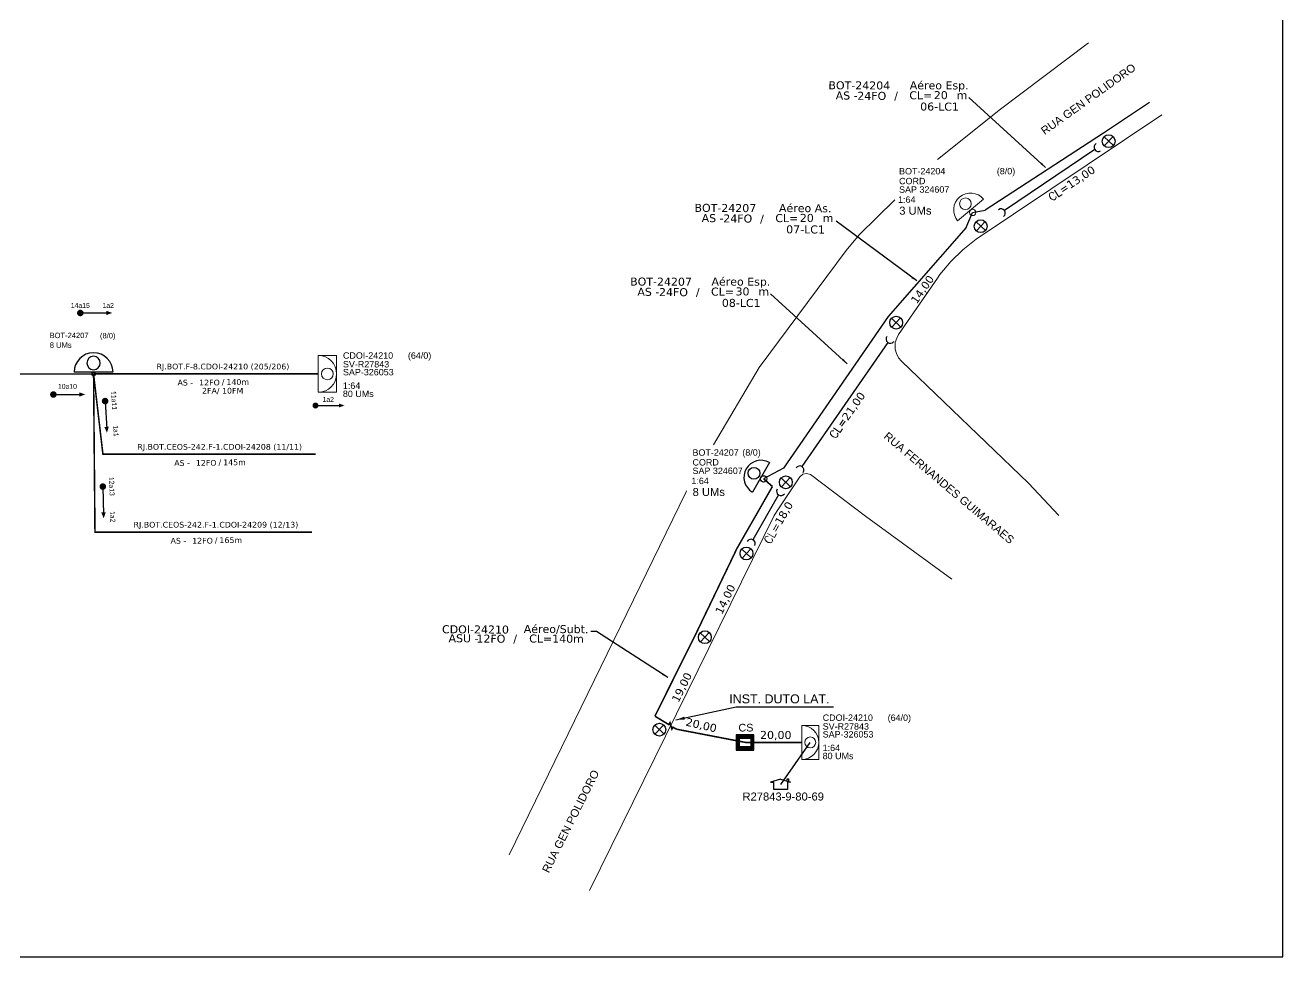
# Model space of a CAD drawing. Extents: x -4 to 837, y 1 to 595.
# Drawn here: x 413.6 to 837.2, y 1.3 to 314.9 of the extents above; entities that cross this region are included whole.
import ezdxf
from ezdxf.enums import TextEntityAlignment as Align

# ---------------------------------------------------------------- set-up
doc = ezdxf.new("R2010")
doc.units = 0
for name, color, linetype in [('10.1-Caixas Subterrâneas', 5, 'Continuous'), ('CAP a instalar', 1, 'Continuous'), ('label_cabos', 7, 'Continuous'), ('Legenda', 1, 'Continuous'), ('SETA', 7, 'Continuous'), ('Subida Lateral', 5, 'Continuous'), ('surveys', 7, 'Continuous'), ('surveys legendas', 7, 'Continuous')]:
    doc.layers.add(name, color=color, linetype=linetype)
for name, color, linetype, lineweight in [("20.0-LEGENDA DOS CDO'S", 1, 'Continuous', 0), ('20.1-CDO_INTERIOR', 1, 'Continuous', 0), ('20.2-CDO_POSTE', 1, 'Continuous', 5), ('20.6-CORDOALHA_SUPORTE', 7, 'Continuous', 25), ('40.1-ETIQUETAS', 1, 'Continuous', 20), ('CORDOALHA_SUPORTE', 7, 'Continuous', 25), ('Quadra', 251, 'Continuous', 0), ('Segmento Logradouro Texto', 251, 'Continuous', 0)]:
    doc.layers.add(name, color=color, linetype=linetype, lineweight=lineweight)
doc.layers.add('DROP DE CLIENTE', color=140, linetype='Continuous', plot=False)
doc.layers.add('EXTRA', color=50, linetype='Continuous', plot=False)
doc.styles.add('ARIAL', font='arial.ttf')
doc.styles.add('DIGICADE', font='arial.ttf')
doc.styles.add('ROMANS', font='ROMANS.SHX', dxfattribs={"height": 2.5})
doc.styles.add('siredit', font='verdana.ttf')
doc.linetypes.add('FENCELINE1', pattern='A,0.25,-0.1,[133,ltypeshp.shx,S=0.1,R=0,X=-0.1,Y=0],-0.1,1', length=1.45)
doc.dimstyles.new('CC', dxfattribs={"dimtxt": 1, "dimasz": 2, "dimexe": 0.18, "dimexo": 0.0625, "dimgap": 0.09, "dimtad": 0, "dimdec": 0, "dimrnd": 1, "dimzin": 0, "dimdsep": 46, "dimtxsty": 'siredit', "dimblk": 'NONE', "dimcen": 0, "dimse1": 1, "dimse2": 1, "dimsd1": 1, "dimsd2": 1, "dimclrt": 7, "dimadec": 0, "dimazin": 0, "dimtfac": 1, "dimtdec": 0, "dimtofl": 0, "dimtmove": 0, "dimatfit": 3, "dimfxl": 0, "dimtolj": 1, "dimtzin": 0, "dimarcsym": 0})
doc.dimstyles.new('CL', dxfattribs={"dimtxt": 1, "dimasz": 2, "dimexe": 0.18, "dimexo": 0.0625, "dimgap": 0.09, "dimtad": 0, "dimdec": 0, "dimrnd": 1, "dimzin": 0, "dimdsep": 46, "dimtxsty": 'siredit', "dimblk": 'NONE', "dimcen": 0, "dimse1": 1, "dimse2": 1, "dimsd1": 1, "dimsd2": 1, "dimclrt": 7, "dimadec": 0, "dimazin": 0, "dimtfac": 1, "dimtdec": 0, "dimtofl": 0, "dimtmove": 0, "dimatfit": 3, "dimfxl": 0, "dimtolj": 1, "dimtzin": 0, "dimarcsym": 0})

# ---------------------------------------------------------------- blocks, each defined once
blk = doc.blocks.new('SURVEY_SURVEY')
for p, q in [((0, 0.0000127), (-0.0000126, 0.000009)), ((-0.0000126, 0.000009), (-0.0000086, 0.000009)), ((-0.0000086, 0), (-0.0000086, 0.000009)), ((0.0000086, 0), (-0.0000086, 0)), ((0, 0.0000127), (0.0000126, 0.000009)), ((0.0000084, 0.0000132), (0.0000098, 0.0000132)), ((0.0000084, 0.0000103), (0.0000084, 0.0000132)), ((0.0000126, 0.000009), (0.0000086, 0.000009)), ((0.0000086, 0.000009), (0.0000086, 0)), ((0.0000098, 0.0000132), (0.0000098, 0.0000099))]:
    blk.add_line(p, q)
blk = doc.blocks.new('*U29')
at = {"color": 0}
blk.add_line((2.14, -0.58), (-2.1, -0.68), dxfattribs=at)
for centre, radius in [((0, 0.38), 0.733), ((0.03, -1.03), 0.393)]:
    blk.add_circle(centre, radius, dxfattribs=at)
blk.add_arc((0.02, -0.63), 2.12, 1.3782, 181.3782, dxfattribs=at)
blk = doc.blocks.new('Inst CDOE-8 CAIXA DIST OPT CDOE 48F_8D C_SPL OPTAP')
at = {"layer": "20.0-LEGENDA DOS CDO'S", "color": 0}
for tag, p, style, flags in [('ID_ATIVIDADE', (0.12, 6.47), 'ARIAL', 3), ('FATOR', (7.92, 6.47), 'ARIAL', 1), ('QTDE', (0.23, -0.97), 'DIGICADE', 3)]:
    blk.add_attdef(tag, p, '', height=0.8, rotation=0.118, dxfattribs=dict(at, style=style, flags=flags))
at = {"layer": "20.0-LEGENDA DOS CDO'S", "color": 0, "style": 'ARIAL'}
for tag, p, height in [('CORDOALHA', (0.12, 4.02), 0.8), ('FID', (0.12, 5.25), 0.8), ('SAP', (0.12, 2.96), 0.8), ('1:XX', (-0.01, 1.7), 0.8), ('UMS', (0.14, 0.22), 1)]:
    blk.add_attdef(tag, p, '', height=height, rotation=0.118, dxfattribs=at)
blk.add_attdef('FIBRAS_UTILIZADAS', text='', height=0.8, rotation=0.118, dxfattribs=at).set_placement((13.48, 5.26), align=Align.CENTER)
blk = doc.blocks.new('*X9')
at = {"color": 0, "linetype": 'Continuous'}
for p, q in [((-1.25, 0.34099), (-0.49099, 1.1)), ((-1.25, 0.517767), (-0.667767, 1.1)), ((-1.25, 0.694544), (-0.844544, 1.1)), ((-1.25, 0.87132), (-1.02132, 1.1)), ((-1.25, 1.048097), (-1.198097, 1.1)), ((-1.25, 0.164214), (-0.8035, 0.610714)), ((-1.25, -0.012563), (-0.8035, 0.433937)), ((-1.25, -0.18934), (-0.8035, 0.25716)), ((-1.25, -0.366117), (-0.8035, 0.080383)), ((-0.789214, 0.625), (-0.314214, 1.1)), ((-0.612437, 0.625), (-0.137437, 1.1)), ((-0.43566, 0.625), (0.03934, 1.1)), ((-0.258883, 0.625), (0.216117, 1.1)), ((-0.082107, 0.625), (0.392893, 1.1)), ((0.09467, 0.625), (0.56967, 1.1)), ((0.271447, 0.625), (0.746447, 1.1)), ((0.448223, 0.625), (0.923223, 1.1)), ((0.625, 0.625), (1.1, 1.1)), ((0.801777, 0.625), (1.25, 1.073223)), ((0.8035, 0.449947), (1.25, 0.896447)), ((0.8035, 0.27317), (1.25, 0.71967)), ((0.8035, 0.096393), (1.25, 0.542893)), ((0.8035, -0.080383), (1.25, 0.366117)), ((0.8035, -0.25716), (1.25, 0.18934)), ((0.8035, -0.433937), (1.25, 0.012563)), ((-1.25, -0.542893), (-0.8035, -0.096393)), ((-1.25, -0.71967), (-0.8035, -0.27317)), ((-1.25, -0.896447), (-0.8035, -0.449947)), ((-1.25, -1.073223), (-0.801777, -0.625)), ((-1.1, -1.1), (-0.625, -0.625)), ((-0.923223, -1.1), (-0.448223, -0.625)), ((-0.746447, -1.1), (-0.271447, -0.625)), ((-0.56967, -1.1), (-0.09467, -0.625)), ((-0.392893, -1.1), (0.082107, -0.625)), ((-0.216117, -1.1), (0.258883, -0.625)), ((-0.03934, -1.1), (0.43566, -0.625)), ((0.137437, -1.1), (0.612437, -0.625)), ((0.314214, -1.1), (0.789214, -0.625)), ((0.49099, -1.1), (1.25, -0.34099)), ((0.667767, -1.1), (1.25, -0.517767)), ((0.8035, -0.610714), (1.25, -0.164214)), ((0.844544, -1.1), (1.25, -0.694544)), ((1.02132, -1.1), (1.25, -0.87132)), ((1.198097, -1.1), (1.25, -1.048097))]:
    blk.add_line(p, q, dxfattribs=at)
blk = doc.blocks.new('MANHOLE_MQ')
at = {"color": 0, "linetype": 'Continuous'}
for p, q in [((0.00000623, 0.00000569), (-0.00000627, 0.00000569)), ((-0.00000627, 0.00000569), (-0.00000627, -0.00000531)), ((-0.00000404, 0.00000331), (0.00000399, 0.00000331)), ((-0.00000404, -0.00000294), (-0.00000404, 0.00000331)), ((0.00000399, 0.00000331), (0.00000399, -0.00000294)), ((0.00000623, -0.00000531), (0.00000623, 0.00000569)), ((-0.00000627, -0.00000531), (0.00000623, -0.00000531)), ((0.00000399, -0.00000294), (-0.00000404, -0.00000294)), ((0.00000399, -0.00000294), (0.00000399, -0.00000294))]:
    blk.add_line(p, q, dxfattribs=at)
at = {"color": 0, "linetype": 'Continuous', "xscale": 5e-06, "yscale": 5e-06, "zscale": 1e-05}
blk.add_blockref('*X9', (-0.00000002, 0.00000019), dxfattribs=at)
blk = doc.blocks.new('LEGENDA DOS CABOS')
at = {"layer": 'EXTRA', "color": 0, "style": 'siredit'}
for tag, p in [('ID', (4.6, 0.97)), ('XX', (9.03, 0.97))]:
    blk.add_attdef(tag, text='', height=0.48, rotation=359.69, dxfattribs=at).set_placement(p, align=Align.MIDDLE_CENTER)
at = {"layer": 'Legenda', "color": 0, "style": 'siredit'}
for tag, p in [('TIPO_CABO', (1.31, 0)), ('CABO', (4.69, -0.05)), ('/', (6.81, -0.05)), ('METROS', (10.03, -0.05))]:
    blk.add_attdef(tag, text='', height=0.8, rotation=359.69, dxfattribs=at).set_placement(p, align=Align.MIDDLE_CENTER)
blk = doc.blocks.new('_None')
blk = doc.blocks.new('Inst CB ESP CFOA-SM-AS-80-TS-24')
at = {"layer": 'label_cabos', "color": 0, "style": 'siredit'}
for tag, flags, p in [('ID_ATIVIDADE', 3, (1.31, 2.67)), ('FATOR', 1, (11.56, 2.55))]:
    blk.add_attdef(tag, text='', height=1, rotation=359.69, dxfattribs=dict(at, flags=flags)).set_placement(p, align=Align.MIDDLE_CENTER)
for tag, p in [('DESTINO_CABO', (3.13, 1.26)), ('TIPO_CABO', (13.11, 1.24)), ('TIPO_CABO', (1.76, 0)), ('CABO', (4.69, -0.05)), ('/', (7.71, -0.05)), ('LANCE', (10.81, 0)), ('UND', (15.96, 0)), ('FID', (13.15, -1.41))]:
    blk.add_attdef(tag, text='', height=1, rotation=359.69, dxfattribs=at).set_placement(p, align=Align.MIDDLE_CENTER)
blk.add_attdef('QTDE', (12.43, -0.47), '', height=1, rotation=359.69, dxfattribs=at)
blk = doc.blocks.new('Inst CB AS CFOA-SM-AS-80-TS-24')
at = {"layer": 'label_cabos', "color": 0, "style": 'siredit'}
for tag, flags, p in [('ID_ATIVIDADE', 3, (1.31, 2.67)), ('FATOR', 1, (11.56, 2.55))]:
    blk.add_attdef(tag, text='', height=1, rotation=359.69, dxfattribs=dict(at, flags=flags)).set_placement(p, align=Align.MIDDLE_CENTER)
for tag, p in [('DESTINO_CABO', (3.13, 1.26)), ('TIPO_CABO', (13.11, 1.24)), ('TIPO_CABO', (1.76, 0)), ('CABO', (4.69, -0.05)), ('/', (7.71, -0.05)), ('LANCE', (10.81, 0)), ('UND', (15.96, 0)), ('FID', (13.15, -1.41))]:
    blk.add_attdef(tag, text='', height=1, rotation=359.69, dxfattribs=at).set_placement(p, align=Align.MIDDLE_CENTER)
blk.add_attdef('QTDE', (12.43, -0.47), '', height=1, rotation=359.69, dxfattribs=at)
blk = doc.blocks.new('Inst CORD ALUMINIO 4.8 MM 3F')
at = {"layer": '20.6-CORDOALHA_SUPORTE', "color": 0, "lineweight": 0, "style": 'ROMANS'}
blk.add_attdef('LANCE', text='', height=1, dxfattribs=at).set_placement((-0.54, -2.21), align=Align.RIGHT)
at = {"layer": '20.6-CORDOALHA_SUPORTE', "color": 0, "style": 'siredit'}
blk.add_attdef('QTDE', (-0.54, -2.21), '', height=1, rotation=359.69, dxfattribs=at)
at = {"layer": '20.6-CORDOALHA_SUPORTE', "color": 0, "lineweight": 0, "style": 'ROMANS'}
for tag, p, flags in [('FATOR', (-5.2, -4.44), 3), ('ID_ATIVIDADE', (-5.2, -6.67), 3), ('FID', (-5.2, -8.9), 1)]:
    blk.add_attdef(tag, p, '', height=1, dxfattribs=dict(at, flags=flags))
blk = doc.blocks.new('ETIQUETA_RS5F')
at = {"layer": '40.1-ETIQUETAS', "color": 0, "style": 'siredit'}
blk.add_text('/', height=1.5, dxfattribs=at).set_placement((1.58, -1.95), align=Align.MIDDLE_RIGHT)
for tag, p in [('ETIQUETA_R_PRIMARIA', (1.21, 4.1)), ('ETIQUETA_R_SECUNDARIA', (1.21, 2.1)), ('F_ATIVAS/F_MORTAS', (1.14, -4.24))]:
    blk.add_attdef(tag, text='', height=1.5, dxfattribs=at).set_placement(p, align=Align.MIDDLE_CENTER)
for tag, p in [('TIPO_CABO', (-6.58, -2.12)), ('CAP_CABO', (0.4, -2.09))]:
    blk.add_attdef(tag, text='', height=1.5, dxfattribs=at).set_placement(p, align=Align.MIDDLE_RIGHT)
blk.add_attdef('METROS', text='', height=1.5, dxfattribs=at).set_placement((2.14, -1.95), align=Align.MIDDLE_LEFT)
for tag, p in [('FUSÃO_1', (0.85, -8.39)), ('FUSÃO_2', (0.85, -10.6)), ('FUSÃO_3', (0.85, -12.93)), ('FUSÃO_4', (0.85, -15.14)), ('FUSÃO_5', (0.85, -17.16))]:
    blk.add_attdef(tag, text='', height=1.5, dxfattribs=at).set_placement(p, align=Align.CENTER)
blk = doc.blocks.new('CDOE-TEXTO PADRÃO')
at = {"layer": "20.0-LEGENDA DOS CDO'S", "color": 0, "style": 'ARIAL'}
for tag, p in [('CDO_N', (0.49, 7.39)), ('CORDOALHA', (0.5, 4.33)), ('SAP', (0.51, 1.67)), ('SPLITER_1', (0.59, -0.91)), ('SPLITER_2', (0.6, -3.55)), ('(XX-XX_F)S', (0.54, -8.29)), ('(XX-XX_L)S', (0.55, -10.83)), ('UMS', (0.55, -13.15))]:
    blk.add_attdef(tag, p, '', height=1.7, rotation=0.118, dxfattribs=at)
blk.add_attdef('FIBRAS_UTILIZADAS', text='', height=1.7, rotation=0.118, dxfattribs=at).set_placement((19.77, 7.43), align=Align.CENTER)

msp = doc.modelspace()

# ---------------------------------------------------------------- linework, layer by layer
for p, q in [((837.17, 1.26), (837.17, 595.26)), ((-3.83, 1.26), (837.17, 1.26))]:
    msp.add_line(p, q)
at = {"color": 1}
for p, q in [((776.95, 277.3), (780.1, 274.36)), ((780, 277.41), (777.05, 274.26)), ((733.85, 248.69), (737, 245.74)), ((736.9, 248.79), (733.95, 245.64)), ((705.39, 216.22), (708.54, 213.28)), ((708.44, 216.33), (705.49, 213.18)), ((668.22, 162.47), (671.37, 159.52)), ((671.27, 162.57), (668.33, 159.42)), ((654.95, 138.51), (658.1, 135.56)), ((658, 138.61), (655.06, 135.46)), ((640.96, 110.32), (644.1, 107.38)), ((644, 110.42), (641.06, 107.27)), ((625.63, 79.21), (628.78, 76.26)), ((628.68, 79.31), (625.73, 76.16))]:
    msp.add_line(p, q, dxfattribs=at)
at = {"color": 5}
for p, q in [((443.21, 198.05), (430.12, 198.05)), ((664.25, 167.66), (658.56, 157.72))]:
    msp.add_line(p, q, dxfattribs=at)
for points, const_width in [([(431.67, 218, 1), (432.77, 218, 1)], 1.1), ([(422.59, 190.55, 1), (423.69, 190.55, 1)], 1.1), ([(440.52, 188.89, 1), (440.58, 187.79, 1)], 1.1), ([(510.9, 186.84, 1), (511.9, 186.84, 1)], 1), ([(510.9, 186.84, 1), (511.9, 186.84, 1)], 1), ([(439.77, 160.1, 1), (439.8, 159.01, 1)], 1.1)]:
    msp.add_lwpolyline(points, format="xyb", close=True, dxfattribs=dict(const_width=const_width))
at = {"color": 1}
for centre in [(778.53, 275.83), (735.42, 247.21), (706.96, 214.75), (669.8, 161), (656.53, 137.04), (642.53, 108.85), (627.2, 77.74)]:
    msp.add_circle(centre, 2.16, dxfattribs=at)
at = {"color": 5}
for centre, radius in [((659.05, 164.04), 1.98), ((662.33, 162.16), 1.06)]:
    msp.add_circle(centre, radius, dxfattribs=at)
msp.add_arc((661.41, 162.69), 5.73, 60.179, 240.179, dxfattribs=at)
for centre, major_axis, start_param, end_param in [((436.67, 198.05), (-4.63, 4.63), 3.926991, 7.068583), ((436.67, 201.16), (1.6, 1.6), 5.497787, 11.780972), ((436.67, 197.44), (-0.428, 0.428), 3.926991, 10.210176)]:
    msp.add_ellipse(centre, major_axis=major_axis, ratio=1, start_param=start_param, end_param=end_param, dxfattribs=at)
at = {"layer": '20.1-CDO_INTERIOR', "color": 1, "lineweight": 18}
for points in [[(518.51, 191.29), (518.51, 203.69), (512.31, 203.69), (512.31, 191.29)], [(680.9, 67.71), (680.9, 79.16), (675.18, 79.17), (675.17, 67.71)]]:
    msp.add_lwpolyline(points, close=True, dxfattribs=at)
for centre, radius in [((515.41, 197.49), 1.98), ((678.04, 73.44), 1.83)]:
    msp.add_circle(centre, radius, dxfattribs=at)
for centre, radius, start, end in [((512.31, 197.49), 6.2, 270, 90), ((675.17, 73.44), 5.73, 269.9724, 89.9724)]:
    msp.add_arc(centre, radius, start, end, dxfattribs=at)
at = {"layer": 'CAP a instalar', "color": 7, "linetype": 'FENCELINE1', "ltscale": 3}
for p, q in [((792.22, 288.85), (776.79, 278.48)), ((776.79, 278.48), (736.95, 252.56)), ((730.53, 246.76), (732.71, 251.85)), ((732.71, 251.85), (736.95, 252.56)), ((730.53, 246.76), (704.27, 216.82)), ((704.27, 216.82), (668.96, 165.72)), ((668.96, 165.72), (662.33, 162.16))]:
    msp.add_line(p, q, dxfattribs=at)
at = {"layer": 'CAP a instalar', "color": 7, "linetype": 'FENCELINE1', "ltscale": 7, "const_width": 0.513}
msp.add_lwpolyline([(436.67, 197.44), (319.14, 197.44)], dxfattribs=at)
at = {"layer": 'CAP a instalar', "linetype": 'FENCELINE1', "ltscale": 7, "const_width": 0.513}
for points in [[(512.31, 197.49), (436.67, 197.49), (436.67, 197.49)], [(665.28, 159.59), (653.34, 138.74), (639.86, 110.72), (625.71, 82.28)], [(632.93, 77.9), (656.17, 73.44)], [(656.17, 73.44), (675.17, 73.44)]]:
    msp.add_lwpolyline(points, dxfattribs=at)
at = {"layer": 'CAP a instalar', "color": 8, "linetype": 'FENCELINE1', "ltscale": 7, "const_width": 0.513}
for points in [[(511.48, 170.45), (439.82, 170.45), (436.67, 197.44)], [(510.23, 144.24), (437.14, 144.24), (436.67, 197.44)]]:
    msp.add_lwpolyline(points, dxfattribs=at)
at = {"layer": 'CAP a instalar', "color": 1, "linetype": 'FENCELINE1', "ltscale": 3, "const_width": 0.539}
for points in [[(662.33, 162.16), (665.28, 159.59)], [(625.71, 82.28), (629.24, 80.13)]]:
    msp.add_lwpolyline(points, dxfattribs=at)
at = {"layer": 'CORDOALHA_SUPORTE'}
for p, q in [((773.82, 273.04), (743.43, 252.49)), ((704.09, 208.09), (675.21, 166.29)), ((667.34, 156.73), (658.72, 141.69))]:
    msp.add_line(p, q, dxfattribs=at)
for centre, start, end in [((775.05, 273.79), 121.2448, 301.2448), ((742.28, 251.62), 306.8916, 126.8916), ((704.97, 209.23), 142.5322, 322.5322), ((674.45, 165.07), 328.1789, 148.1789), ((668.12, 157.94), 147.3556, 327.3556), ((658.07, 140.4), 333.0024, 153.0024)]:
    msp.add_arc(centre, 1.44, start, end, dxfattribs=at)
at = {"layer": 'DROP DE CLIENTE'}
msp.add_lwpolyline([(668.13, 59.32), (678.04, 73.44)], dxfattribs=at)
at = {"layer": 'label_cabos', "color": 2}
msp.add_lwpolyline([(653.11, 85.37), (685.84, 85.37)], dxfattribs=at)
at = {"layer": 'Quadra', "color": 4}
for points in [[(720.9, 269.62), (742.08, 286.56), (771.74, 308.95)], [(796.46, 284.7), (733.85, 242.8), (729.38, 239.24), (725.31, 235.3), (721.71, 230.95), (720.86, 229.77), (707.79, 210.73), (707.14, 209.55), (706.66, 208.09), (706.64, 205.8), (707.03, 204.32), (707.76, 202.94), (708.75, 201.73), (751.46, 160.67), (761.73, 149.82)], [(645.47, 173.56), (660.78, 199.63), (690.08, 239.06), (694.54, 244.32), (706.52, 256.14)], [(725.66, 128.38), (696.67, 149.6), (678.11, 163.62), (676.79, 164), (675.48, 163.69), (674.49, 162.83), (667.38, 152.11), (665.86, 149.8), (603.7, 23.64)], [(576.66, 35.56), (636.08, 157.57), (636.39, 158.11)]]:
    msp.add_lwpolyline(points, dxfattribs=at)
at = {"layer": 'Quadra'}
msp.add_lwpolyline([(725.66, 128.38), (696.67, 149.6), (678.11, 163.62), (676.79, 164), (675.48, 163.69), (674.49, 162.83), (667.38, 152.11), (665.86, 149.8), (603.7, 23.64)], dxfattribs=at)
at = {"layer": 'SETA'}
for points in [[(432.22, 218), (441.68, 218)], [(423.14, 190.55), (432.6, 190.55)], [(440.55, 188.34), (441.09, 178.9)], [(511.4, 186.84), (520, 186.84)], [(511.4, 186.84), (520, 186.84)], [(439.79, 159.55), (440.03, 150.1)]]:
    msp.add_lwpolyline(points, dxfattribs=at)
for points in [[(440.92, 218.74), (442.94, 218.01), (440.92, 217.28)], [(431.84, 191.3), (433.86, 190.56), (431.84, 189.83)], [(519.31, 187.52), (521.14, 186.86), (519.31, 186.19)], [(519.31, 187.52), (521.14, 186.86), (519.31, 186.19)], [(441.8, 179.7), (441.18, 177.65), (440.33, 179.61)], [(440.75, 150.88), (440.07, 148.85), (439.29, 150.84)]]:
    msp.add_solid(points, dxfattribs=at)
at = {"layer": 'Subida Lateral', "color": 5, "const_width": 0.539}
msp.add_lwpolyline([(629.24, 80.13), (630.4, 79.44), (630.78, 80.08), (631.44, 77.92), (631.8, 78.58), (632.93, 77.9)], dxfattribs=at)

# ---------------------------------------------------------------- block references
at = {"layer": '10.1-Caixas Subterrâneas', "color": 30, "xscale": 474139.7802605418, "yscale": 474139.7802605418, "zscale": 474139.7802605418, "rotation": 180.0000000000633}
msp.add_blockref('MANHOLE_MQ', (656.08, 73.49), dxfattribs=at)
at = {"layer": "20.0-LEGENDA DOS CDO'S", "color": 7, "lineweight": 0, "xscale": 2.695765723601707, "yscale": 2.695765723601707, "zscale": 2.695765723601707}
msp.add_blockref('Inst CDOE-8 CAIXA DIST OPT CDOE 48F_8D C_SPL OPTAP', (707.61, 250.49), dxfattribs=at).add_auto_attribs({'FID': 'BOT-24204', 'CORDOALHA': 'CORD', 'SAP': 'SAP 324607', '1:XX': '1:64', 'UMS': '3 UMs', 'FIBRAS_UTILIZADAS': '(8/0)'})
at = {"layer": '20.2-CDO_POSTE', "color": 7, "xscale": 2.695765723601707, "yscale": 2.695765723601707, "zscale": 2.695765723601707, "rotation": 38.56826615735557}
msp.add_blockref('*U29', (730.92, 253.96), dxfattribs=at)
at = {"layer": '20.2-CDO_POSTE', "color": 5}
ref = msp.add_blockref('CDOE-TEXTO PADRÃO', (429.67, 197.36), dxfattribs=dict(at, xscale=1.069200003147125, yscale=1.069200003147125, zscale=1.069200003147125))
ref.add_attrib('CDO_N', 'BOT-24207', (421.87, 209.53), dxfattribs={"layer": "20.0-LEGENDA DOS CDO'S", "color": 0, "height": 1.817, "rotation": 0.118, "style": 'ARIAL'})
ref.add_attrib('CORDOALHA', '8 UMs', (421.94, 206.26), dxfattribs={"layer": "20.0-LEGENDA DOS CDO'S", "color": 0, "height": 1.817, "rotation": 0.118, "style": 'ARIAL'})
ref.add_attrib('FIBRAS_UTILIZADAS', '       (8/0)', dxfattribs={"layer": "20.0-LEGENDA DOS CDO'S", "color": 0, "height": 1.8175, "rotation": 0.118, "style": 'ARIAL'}).set_placement((438.97, 209.45), align=Align.CENTER)
at = {"layer": '40.1-ETIQUETAS', "color": 1}
ref = msp.add_blockref('ETIQUETA_RS5F', (478.71, 197.27), dxfattribs=dict(at, xscale=1.283039983498747, yscale=1.283039983498747, zscale=1.283039983498747))
ref.add_attrib('ETIQUETA_R_SECUNDARIA', 'RJ.BOT.F-8.CDOI-24210 (205/206)', dxfattribs={"color": 0, "height": 1.9246, "style": 'siredit'}).set_placement((480.23, 199.97), align=Align.MIDDLE_CENTER)
ref.add_attrib('TIPO_CABO', 'AS -', dxfattribs={"color": 0, "height": 1.925, "style": 'siredit'}).set_placement((470.22, 194.56), align=Align.MIDDLE_RIGHT)
ref.add_attrib('CAP_CABO', '12FO', dxfattribs={"color": 0, "height": 1.925, "style": 'siredit'}).set_placement((479.18, 194.59), align=Align.MIDDLE_RIGHT)
ref.add_attrib('METROS', '140m', dxfattribs={"color": 0, "height": 1.925, "style": 'siredit'}).set_placement((481.42, 194.77), align=Align.MIDDLE_LEFT)
ref.add_attrib('F_ATIVAS/F_MORTAS', '2FA/ 10FM', dxfattribs={"color": 0, "height": 1.925, "style": 'siredit'}).set_placement((480.14, 191.83), align=Align.MIDDLE_CENTER)
at = {"layer": '40.1-ETIQUETAS', "color": 8}
ref = msp.add_blockref('ETIQUETA_RS5F', (477.61, 170.24), dxfattribs=dict(at, xscale=1.283039983498747, yscale=1.283039983498747, zscale=1.283039983498747))
ref.add_attrib('ETIQUETA_R_SECUNDARIA', 'RJ.BOT.CEOS-242.F-1.CDOI-24208 (11/11)', dxfattribs={"color": 0, "height": 1.9246, "style": 'siredit'}).set_placement((479.13, 172.94), align=Align.MIDDLE_CENTER)
ref.add_attrib('TIPO_CABO', 'AS -', dxfattribs={"color": 0, "height": 1.925, "style": 'siredit'}).set_placement((469.12, 167.52), align=Align.MIDDLE_RIGHT)
ref.add_attrib('CAP_CABO', '12FO', dxfattribs={"color": 0, "height": 1.925, "style": 'siredit'}).set_placement((478.08, 167.55), align=Align.MIDDLE_RIGHT)
ref.add_attrib('METROS', '145m', dxfattribs={"color": 0, "height": 1.925, "style": 'siredit'}).set_placement((480.32, 167.73), align=Align.MIDDLE_LEFT)
ref = msp.add_blockref('ETIQUETA_RS5F', (476.37, 144.03), dxfattribs=dict(at, xscale=1.283039983498747, yscale=1.283039983498747, zscale=1.283039983498747))
ref.add_attrib('ETIQUETA_R_SECUNDARIA', 'RJ.BOT.CEOS-242.F-1.CDOI-24209 (12/13)', dxfattribs={"color": 0, "height": 1.9246, "style": 'siredit'}).set_placement((477.88, 146.73), align=Align.MIDDLE_CENTER)
ref.add_attrib('TIPO_CABO', 'AS -', dxfattribs={"color": 0, "height": 1.925, "style": 'siredit'}).set_placement((467.88, 141.32), align=Align.MIDDLE_RIGHT)
ref.add_attrib('CAP_CABO', '12FO', dxfattribs={"color": 0, "height": 1.925, "style": 'siredit'}).set_placement((476.84, 141.34), align=Align.MIDDLE_RIGHT)
ref.add_attrib('METROS', '165m', dxfattribs={"color": 0, "height": 1.925, "style": 'siredit'}).set_placement((479.08, 141.52), align=Align.MIDDLE_LEFT)
at = {"layer": 'label_cabos', "color": 2}
ref = msp.add_blockref('Inst CB ESP CFOA-SM-AS-80-TS-24', (686.11, 291.2), dxfattribs=dict(at, xscale=2.695765723601707, yscale=2.695765723601707, zscale=2.695765723601707, rotation=0.1315642785740554))
ref.add_attrib('DESTINO_CABO', 'BOT-24204', dxfattribs={"color": 0, "height": 2.696, "rotation": 359.8216, "style": 'siredit'}).set_placement((694.54, 294.62), align=Align.MIDDLE_CENTER)
ref.add_attrib('TIPO_CABO', 'Aéreo Esp.', dxfattribs={"color": 0, "height": 2.696, "rotation": 359.8216, "style": 'siredit'}).set_placement((721.44, 294.63), align=Align.MIDDLE_CENTER)
ref.add_attrib('CABO', '24FO', dxfattribs={"color": 0, "height": 2.696, "rotation": 359.8216, "style": 'siredit'}).set_placement((698.74, 291.09), align=Align.MIDDLE_CENTER)
ref.add_attrib('/', '/', dxfattribs={"color": 0, "height": 2.7, "rotation": 359.8216, "style": 'siredit'}).set_placement((706.91, 291.11), align=Align.MIDDLE_CENTER)
ref.add_attrib('TIPO_CABO', 'AS - ', dxfattribs={"color": 0, "height": 2.696, "rotation": 359.8216, "style": 'siredit'}).set_placement((690.86, 291.2), align=Align.MIDDLE_CENTER)
ref.add_attrib('FID', '06-LC1', dxfattribs={"color": 0, "height": 2.696, "rotation": 359.8216, "style": 'siredit'}).set_placement((721.56, 287.47), align=Align.MIDDLE_CENTER)
ref.add_attrib('LANCE', 'CL=', dxfattribs={"color": 0, "height": 2.696, "rotation": 359.8216, "style": 'siredit'}).set_placement((715.25, 291.27), align=Align.MIDDLE_CENTER)
ref.add_attrib('QTDE', '20', (719.62, 290), dxfattribs={"color": 0, "height": 2.696, "rotation": 359.8216, "style": 'siredit'})
ref.add_attrib('UND', 'm', dxfattribs={"color": 0, "height": 2.7, "rotation": 359.8216, "style": 'siredit'}).set_placement((729.14, 291.3), align=Align.MIDDLE_CENTER)
at = {"layer": 'label_cabos', "color": 3, "xscale": 2.695765723601707, "yscale": 2.695765723601707, "zscale": 2.695765723601707}
for p, rotation, values in [((763.36, 265.41), 34.06818541651258, {'QTDE': '13,00', 'LANCE': 'CL='}), ((686.59, 186.1), 55.35554441090569, {'QTDE': '21,00', 'LANCE': 'CL='}), ((663.8, 150.61), 60.17903229508458, {'QTDE': '18,0', 'LANCE': 'CL='})]:
    msp.add_blockref('Inst CORD ALUMINIO 4.8 MM 3F', p, dxfattribs=dict(at, rotation=rotation)).add_auto_attribs(values)
at = {"layer": 'label_cabos', "color": 2}
ref = msp.add_blockref('Inst CB AS CFOA-SM-AS-80-TS-24', (640.98, 249.94), dxfattribs=dict(at, xscale=2.695765723601707, yscale=2.695765723601707, zscale=2.695765723601707))
ref.add_attrib('DESTINO_CABO', 'BOT-24207', dxfattribs={"color": 0, "height": 2.696, "rotation": 359.69, "style": 'siredit'}).set_placement((649.43, 253.34), align=Align.MIDDLE_CENTER)
ref.add_attrib('TIPO_CABO', 'Aéreo As.', dxfattribs={"color": 0, "height": 2.696, "rotation": 359.69, "style": 'siredit'}).set_placement((676.32, 253.29), align=Align.MIDDLE_CENTER)
ref.add_attrib('CABO', '24FO', dxfattribs={"color": 0, "height": 2.696, "rotation": 359.69, "style": 'siredit'}).set_placement((653.62, 249.8), align=Align.MIDDLE_CENTER)
ref.add_attrib('/', '/', dxfattribs={"color": 0, "height": 2.7, "rotation": 359.69, "style": 'siredit'}).set_placement((661.78, 249.8), align=Align.MIDDLE_CENTER)
ref.add_attrib('TIPO_CABO', 'AS - ', dxfattribs={"color": 0, "height": 2.696, "rotation": 359.69, "style": 'siredit'}).set_placement((645.73, 249.93), align=Align.MIDDLE_CENTER)
ref.add_attrib('FID', '07-LC1', dxfattribs={"color": 0, "height": 2.696, "rotation": 359.69, "style": 'siredit'}).set_placement((676.43, 246.13), align=Align.MIDDLE_CENTER)
ref.add_attrib('LANCE', 'CL=', dxfattribs={"color": 0, "height": 2.696, "rotation": 359.69, "style": 'siredit'}).set_placement((670.12, 249.94), align=Align.MIDDLE_CENTER)
ref.add_attrib('QTDE', '20', (674.49, 248.66), dxfattribs={"color": 0, "height": 2.696, "rotation": 359.69, "style": 'siredit'})
ref.add_attrib('UND', 'm', dxfattribs={"color": 0, "height": 2.7, "rotation": 359.69, "style": 'siredit'}).set_placement((684.02, 249.94), align=Align.MIDDLE_CENTER)
ref = msp.add_blockref('Inst CB ESP CFOA-SM-AS-80-TS-24', (619.33, 225.12), dxfattribs=dict(at, xscale=2.695765723601707, yscale=2.695765723601707, zscale=2.695765723601707, rotation=0.1315642785740554))
ref.add_attrib('DESTINO_CABO', 'BOT-24207', dxfattribs={"color": 0, "height": 2.696, "rotation": 359.8216, "style": 'siredit'}).set_placement((627.77, 228.55), align=Align.MIDDLE_CENTER)
ref.add_attrib('TIPO_CABO', 'Aéreo Esp.', dxfattribs={"color": 0, "height": 2.696, "rotation": 359.8216, "style": 'siredit'}).set_placement((654.66, 228.56), align=Align.MIDDLE_CENTER)
ref.add_attrib('CABO', '24FO', dxfattribs={"color": 0, "height": 2.696, "rotation": 359.8216, "style": 'siredit'}).set_placement((631.96, 225.01), align=Align.MIDDLE_CENTER)
ref.add_attrib('/', '/', dxfattribs={"color": 0, "height": 2.7, "rotation": 359.8216, "style": 'siredit'}).set_placement((640.13, 225.03), align=Align.MIDDLE_CENTER)
ref.add_attrib('TIPO_CABO', 'AS - ', dxfattribs={"color": 0, "height": 2.696, "rotation": 359.8216, "style": 'siredit'}).set_placement((624.08, 225.12), align=Align.MIDDLE_CENTER)
ref.add_attrib('FID', '08-LC1', dxfattribs={"color": 0, "height": 2.696, "rotation": 359.8216, "style": 'siredit'}).set_placement((654.78, 221.39), align=Align.MIDDLE_CENTER)
ref.add_attrib('LANCE', 'CL=', dxfattribs={"color": 0, "height": 2.696, "rotation": 359.8216, "style": 'siredit'}).set_placement((648.47, 225.19), align=Align.MIDDLE_CENTER)
ref.add_attrib('QTDE', '30', (652.84, 223.92), dxfattribs={"color": 0, "height": 2.696, "rotation": 359.8216, "style": 'siredit'})
ref.add_attrib('UND', 'm', dxfattribs={"color": 0, "height": 2.7, "rotation": 359.8216, "style": 'siredit'}).set_placement((662.37, 225.23), align=Align.MIDDLE_CENTER)
at = {"layer": 'label_cabos', "color": 2, "lineweight": 0}
ref = msp.add_blockref('LEGENDA DOS CABOS', (553.86, 107.09), dxfattribs=dict(at, xscale=2.695765723601707, yscale=2.695765723601707, zscale=2.695765723601707))
ref.add_attrib('ID', 'CDOI-24210', dxfattribs={"color": 0, "height": 2.696, "rotation": 359.69, "style": 'siredit'}).set_placement((565.29, 111.48), align=Align.MIDDLE_CENTER)
ref.add_attrib('CABO', '12FO', dxfattribs={"color": 0, "height": 2.696, "rotation": 359.69, "style": 'siredit'}).set_placement((570.48, 108.37), align=Align.MIDDLE_CENTER)
ref.add_attrib('METROS', 'CL=140m', dxfattribs={"color": 0, "height": 2.696, "rotation": 359.69, "style": 'siredit'}).set_placement((592.57, 108.37), align=Align.MIDDLE_CENTER)
ref.add_attrib('XX', 'Aéreo/Subt.', dxfattribs={"color": 0, "height": 2.6958, "rotation": 359.69, "style": 'siredit'}).set_placement((592.43, 111.6), align=Align.MIDDLE_CENTER)
ref.add_attrib('/', '/', dxfattribs={"color": 0, "height": 2.7, "rotation": 359.69, "style": 'siredit'}).set_placement((578.64, 108.37), align=Align.MIDDLE_CENTER)
ref.add_attrib('TIPO_CABO', 'ASU -', dxfattribs={"color": 0, "height": 2.696, "rotation": 359.69, "style": 'siredit'}).set_placement((561.25, 108.49), align=Align.MIDDLE_CENTER)
at = {"layer": 'surveys', "color": 255, "xscale": 269576.5723601707, "yscale": 269576.5723601707, "zscale": 269576.5723601707}
msp.add_blockref('SURVEY_SURVEY', (668.02, 57.62), dxfattribs=at)

# ---------------------------------------------------------------- texts
at = {"style": 'ARIAL'}
for s, p in [('14a15', (432.21, 219.71)), ('1a2', (441.6, 219.71)), ('10a10', (427.87, 192.47)), ('1a2', (515.7, 188.07))]:
    msp.add_text(s, height=1.65, dxfattribs=at).set_placement(p, align=Align.CENTER)
at = {"char_height": 1.65, "width": 27.8947, "attachment_point": 5}
for s, insert, rotation in [('{\\fCalibri|b0|i0|c0|p34;\\C7;11a11}', (443.59, 188.58), 273.3058), ('{\\fCalibri|b0|i0|c0|p34;\\C7;1a1}', (444.22, 178.36), 273.3058), ('{\\fCalibri|b0|i0|c0|p34;\\C7;12a13}', (442.83, 159.7), 271.4481), ('{\\fCalibri|b0|i0|c0|p34;\\C7;1a2}', (443.13, 149.46), 271.4481)]:
    msp.add_mtext(s, dxfattribs=dict(at, insert=insert, rotation=rotation))
at = {"layer": '10.1-Caixas Subterrâneas', "color": 30, "style": 'ARIAL'}
msp.add_text('CS', height=2.588, dxfattribs=at).set_placement((653.84, 77.12))
at = {"layer": "20.0-LEGENDA DOS CDO'S", "color": 1, "style": 'ARIAL'}
for s, p in [('CDOI-24210', (520.65, 202.61)), ('SAP-326053', (520.65, 197.01)), ('SV-R27843', (520.65, 199.67)), ('80 UMs', (520.63, 189.72)), ('1:64', (520.63, 192.45)), ('CDOI-24210', (682.21, 80.69)), ('SAP-326053', (682.2, 75.09)), ('SV-R27843', (682.21, 77.75)), ('1:64', (682.19, 70.53)), ('80 UMs', (682.19, 67.8))]:
    msp.add_text(s, height=2.157, rotation=359.9724, dxfattribs=at).set_placement(p)
for p in [(541.44, 202.6), (703, 80.68)]:
    msp.add_text('            (64/0)', height=2.1566, rotation=359.9724, dxfattribs=at).set_placement(p, align=Align.CENTER)
at = {"layer": "20.0-LEGENDA DOS CDO'S", "color": 5, "style": 'ARIAL'}
for s, height, p in [('BOT-24207', 2.157, (638.36, 169.94)), ('CORD', 2.157, (638.36, 166.64)), ('SAP 324607', 2.157, (638.37, 163.78)), ('1:64', 2.157, (638, 160.38)), ('8 UMs', 2.696, (638.41, 156.38))]:
    msp.add_text(s, height=height, rotation=0.118, dxfattribs=at).set_placement(p)
msp.add_text('(8/0)', height=2.157, rotation=0.118, dxfattribs=at).set_placement((658.25, 169.99), align=Align.CENTER)
at = {"layer": 'label_cabos', "color": 3, "style": 'siredit'}
for s, rotation, p in [('14,00', 55.2127, (713.86, 220.8)), ('14,00', 63.7728, (648.27, 116.29)), ('19,00', 63.7728, (633.62, 86.63)), ('20,00', 347.1752, (635.87, 79.14))]:
    msp.add_text(s, height=2.696, rotation=rotation, dxfattribs=at).set_placement(p)
msp.add_text('20,00', height=2.696, dxfattribs=at).set_placement((661.11, 74.6))
at = {"layer": 'Segmento Logradouro Texto', "color": 7, "linetype": 'Continuous', "char_height": 2.6958, "width": 38.8348, "attachment_point": 1, "style": 'DIGICADE'}
for s, insert, rotation in [('RUA GEN POLIDORO', (755.37, 280.04), 35.5704), ('\\fArial|b0|i0|c0|p34;\\W1.0000000000;\\T1.0000000000;\\o\\lRUA GEN POLIDORO', (587.56, 30.47), 63.3317)]:
    msp.add_mtext(s, dxfattribs=dict(at, insert=insert, rotation=rotation))
at = {"layer": 'Segmento Logradouro Texto', "linetype": 'Continuous', "insert": (704.26, 178.16), "char_height": 2.6958, "width": 56.6203, "attachment_point": 1, "rotation": 319.8551, "style": 'DIGICADE'}
msp.add_mtext('\\fArial|b0|i0|c0|p34;\\W1.0000000000;\\T1.0000000000;\\o\\lRUA FERNANDES GUIMARAES', dxfattribs=at)
at = {"layer": 'surveys legendas', "color": 2, "style": 'ARIAL'}
msp.add_text('INST. DUTO LAT.', height=3, dxfattribs=at).set_placement((650.75, 86.6))
at = {"layer": 'surveys legendas', "color": 0, "style": 'ARIAL'}
msp.add_text('R27843-9-80-69', height=2.6958, dxfattribs=at).set_placement((655.2, 53.88))

# ---------------------------------------------------------------- leaders
at = {"layer": 'label_cabos', "color": 2, "lineweight": 0}
for points in [[(757.26, 266.99), (731.45, 290.5)], [(713.87, 228.78), (686.72, 248.93)], [(690.48, 200.92), (664.67, 224.43)], [(630.07, 95.31), (606.01, 110.75), (604.16, 110.75)]]:
    msp.add_leader(points, dimstyle='CL', dxfattribs=at)
at = {"layer": 'label_cabos', "color": 2}
msp.add_leader([(632.79, 81.02), (653.11, 85.37)], dimstyle='CC', override={"dimasz": 3}, dxfattribs=at)

doc.saveas('drawing.dxf')
